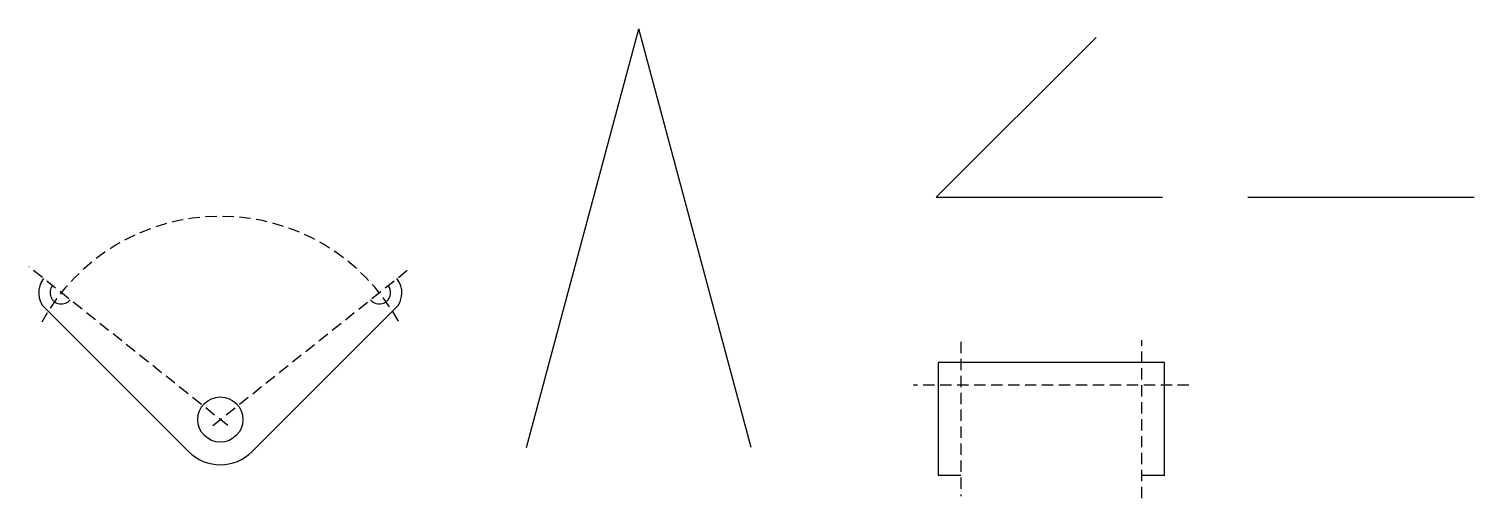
# Model space of a CAD drawing. Header units: inches. Extents: x 47.5 to 111.4, y 52.6 to 73.4.
import ezdxf

# ---------------------------------------------------------------- set-up
doc = ezdxf.new("R2010")
doc.units = ezdxf.units.IN
doc.header["$MEASUREMENT"] = 0
doc.linetypes.add('DASHED', pattern=[0.75, 0.5, -0.25])

msp = doc.modelspace()

# ---------------------------------------------------------------- linework, layer by layer
for p, q in [((69.54, 54.835), (74.508, 73.377)), ((79.476, 54.835), (74.508, 73.377)), ((87.666, 65.918), (94.737, 72.989)), ((87.666, 65.918), (97.666, 65.918)), ((101.449, 65.918), (111.449, 65.918)), ((54.589, 54.665), (48.265, 60.989)), ((57.418, 54.665), (63.742, 60.989)), ((97.752, 58.6), (87.752, 58.6)), ((87.752, 58.6), (87.752, 53.6)), ((97.752, 53.6), (97.752, 58.6)), ((88.752, 53.6), (87.752, 53.6)), ((97.752, 53.6), (96.752, 53.6))]:
    msp.add_line(p, q)
at = {"linetype": 'DASHED'}
for p, q in [((56.338, 55.812), (47.538, 62.842)), ((55.679, 55.82), (64.399, 62.786)), ((88.752, 59.517), (88.752, 52.683)), ((96.752, 52.599), (96.752, 59.6)), ((98.84, 57.6), (86.665, 57.6))]:
    msp.add_line(p, q, dxfattribs=at)
msp.add_circle((56.004, 56.079), 1)
msp.add_arc((56.004, 56.079), 9, 28.92155, 151.39233, dxfattribs=at)
for centre, radius, start, end in [((48.972, 61.696), 1, 141.37937, 225), ((48.972, 61.696), 0.5, 141.37937, 321.37937), ((63.035, 61.696), 0.5, 218.62063, 38.62063), ((63.035, 61.696), 1, 315, 38.62063), ((56.004, 56.079), 2, 225, 315)]:
    msp.add_arc(centre, radius, start, end)

doc.saveas('drawing.dxf')
